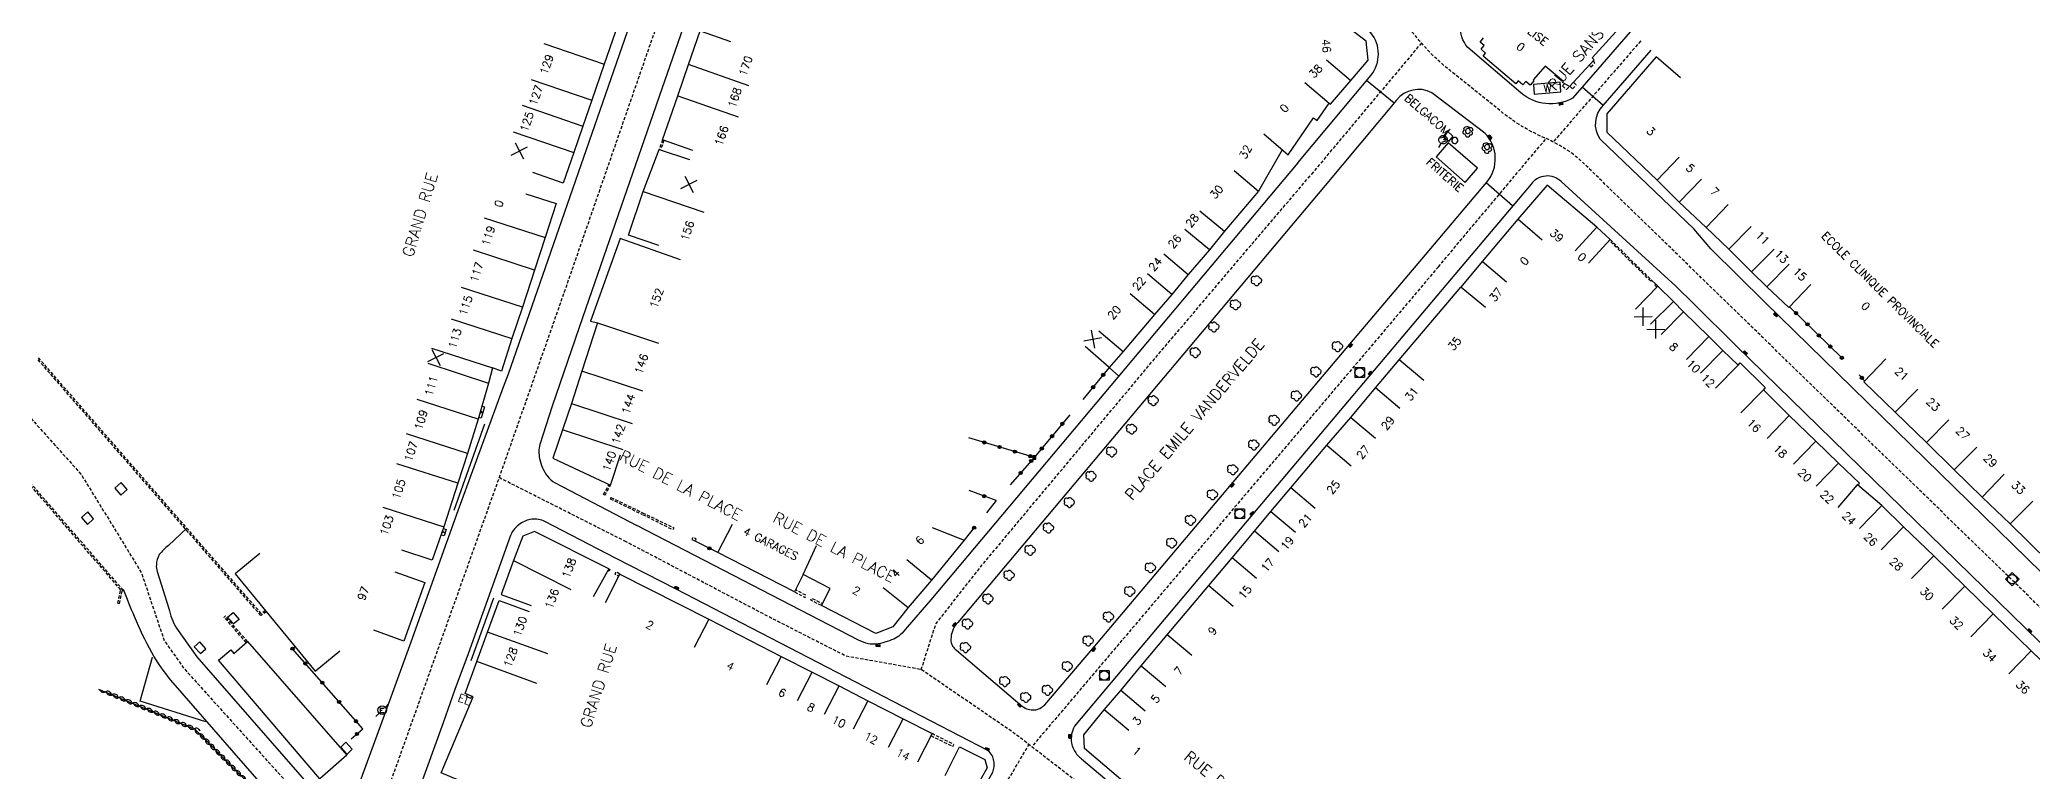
# Model space of a CAD drawing. Header units: millimetres. Extents: x 155999 to 157000, y 122000 to 123000.
# Drawn here: x 156388.5 to 156699.7, y 122606.3 to 122720.7 of the extents above; entities that cross this region are included whole.
import ezdxf
from ezdxf.enums import TextEntityAlignment as Align

# ---------------------------------------------------------------- set-up
doc = ezdxf.new("R2010")
doc.units = ezdxf.units.MM
doc.linetypes.add('DASHED', pattern=[0.75, 0.5, -0.25])
doc.layers.get('0').update_dxf_attribs({"linetype": 'CONTINUOUS'})
for name, color, linetype in [('W0001', 6, 'DASHED'), ('W0008', 7, 'CONTINUOUS'), ('W0017', 7, 'CONTINUOUS'), ('W0100', 7, 'CONTINUOUS'), ('W0112', 1, 'DASHED'), ('W0300', 7, 'CONTINUOUS'), ('W0310', 3, 'CONTINUOUS'), ('W0322', 7, 'CONTINUOUS'), ('W0330', 7, 'CONTINUOUS'), ('W0334', 7, 'CONTINUOUS'), ('W0400', 7, 'CONTINUOUS'), ('W0420', 7, 'CONTINUOUS'), ('W0471', 7, 'CONTINUOUS'), ('W0984', 7, 'CONTINUOUS'), ('W0989', 7, 'CONTINUOUS'), ('W0991', 7, 'CONTINUOUS'), ('W1102', 7, 'CONTINUOUS')]:
    doc.layers.add(name, color=color, linetype=linetype)
doc.styles.get("Standard").update_dxf_attribs({"font": 'romans.shx', "width": 0.85})

# ---------------------------------------------------------------- blocks, each defined once
blk = doc.blocks.new('T400')
for p, q in [((-0.15, 0.3), (0.15, 0.3)), ((-0.15, -0.25), (-0.15, 0.3)), ((-0.15, 0.15), (0.15, 0.15)), ((-0.15, 0), (0.15, 0)), ((0.15, 0.3), (0.15, -0.25)), ((-0.15, -0.15), (0.15, -0.15)), ((-0.15, -0.25), (-0.15, -0.3)), ((-0.15, -0.3), (0.15, -0.3)), ((0.15, -0.3), (0.15, -0.25))]:
    blk.add_line(p, q)
blk = doc.blocks.new('T420')
for p, q in [((0.75, 0.75), (-0.75, 0.75)), ((-0.75, 0.75), (-0.75, -0.75)), ((0.75, 0.75), (0.75, -0.75)), ((0.75, -0.75), (-0.75, -0.75))]:
    blk.add_line(p, q)
blk.add_ellipse((0, 0), major_axis=(-0.53, 0.53), ratio=1, start_param=3.926991, end_param=10.210176)
blk = doc.blocks.new('T300')
for p, q in [((-0.8, 0.51), (-0.86, 0.34)), ((-0.86, 0.34), (-0.86, 0.17)), ((-0.86, 0.17), (-0.74, 0.06)), ((-0.69, 0.63), (-0.8, 0.51)), ((-0.8, -0.06), (-0.74, 0.06)), ((-0.74, 0.06), (-0.69, 0.11)), ((-0.57, 0.69), (-0.69, 0.63)), ((-0.46, 0.69), (-0.57, 0.69)), ((-0.29, 0.63), (-0.46, 0.69)), ((-0.29, 0.63), (-0.17, 0.74)), ((-0.23, 0.57), (-0.29, 0.63)), ((-0.17, 0.74), (-0.06, 0.8)), ((-0.06, 0.8), (0.06, 0.8)), ((0.06, 0.8), (0.23, 0.74)), ((0.23, 0.74), (0.34, 0.63)), ((0.34, 0.63), (0.4, 0.51)), ((0.46, 0.46), (0.34, 0.46)), ((0.4, 0.51), (0.4, 0.46)), ((0.57, 0.4), (0.46, 0.46)), ((0.57, 0.4), (0.69, 0.29)), ((0.69, 0.29), (0.74, 0.17)), ((0.74, 0.06), (0.69, -0.17)), ((0.74, 0.17), (0.74, 0.06)), ((-0.8, -0.17), (-0.8, -0.06)), ((-0.8, -0.23), (-0.8, -0.17)), ((-0.74, -0.34), (-0.8, -0.23)), ((-0.69, -0.4), (-0.74, -0.34)), ((-0.51, -0.46), (-0.69, -0.4)), ((-0.4, -0.46), (-0.51, -0.46)), ((-0.4, -0.46), (-0.34, -0.46)), ((-0.34, -0.46), (-0.34, -0.4)), ((-0.34, -0.51), (-0.34, -0.46)), ((-0.29, -0.63), (-0.34, -0.51)), ((-0.17, -0.74), (-0.29, -0.63)), ((-0.06, -0.8), (-0.17, -0.74)), ((0.06, -0.8), (-0.06, -0.8)), ((0.17, -0.74), (0.06, -0.8)), ((0.23, -0.69), (0.17, -0.74)), ((0.29, -0.46), (0.23, -0.46)), ((0.29, -0.63), (0.23, -0.69)), ((0.46, -0.4), (0.29, -0.46)), ((0.34, -0.51), (0.29, -0.63)), ((0.34, -0.51), (0.34, -0.46)), ((0.57, -0.34), (0.46, -0.4)), ((0.63, -0.29), (0.57, -0.34)), ((0.69, -0.17), (0.63, -0.29))]:
    blk.add_line(p, q)
blk = doc.blocks.new('t322o')
at = {"color": 0, "linetype": 'Continuous'}
for radius in [0.25, 0.15]:
    blk.add_circle((0, 0), radius, dxfattribs=at)
blk = doc.blocks.new('t991o')
at = {"color": 0, "linetype": 'Continuous'}
for p, q in [((-1, 1), (1, -1)), ((-1, -1), (1, 1))]:
    blk.add_line(p, q, dxfattribs=at)
blk = doc.blocks.new('t330o')
at = {"color": 0, "linetype": 'Continuous'}
for p, q in [((0.25, -0.25), (-0.25, 0.25)), ((-0.25, -0.25), (0.25, 0.25)), ((-0.25, 0.25), (-0.25, -0.25)), ((0.25, 0.25), (-0.25, 0.25)), ((0.25, -0.25), (0.25, 0.25)), ((-0.25, -0.25), (0.25, -0.25)), ((-0.25, -0.25), (-0.25, -0.25))]:
    blk.add_line(p, q, dxfattribs=at)
blk = doc.blocks.new('t310o')
at = {"color": 0, "linetype": 'Continuous'}
for centre, start, end in [((-0.5, 0.38), 216.8699, 323.1304), ((0.5, -0.37), 36.8699, 143.1303)]:
    blk.add_arc(centre, 0.625, start, end, dxfattribs=at)
blk = doc.blocks.new('T471')
for p, q in [((-0.333334, 0.333334), (-0.333334, -0.333334)), ((-0.333334, 0.333334), (0.333334, 0.333334)), ((-0.333334, 0), (0, 0)), ((0.500001, 0.500001), (1.000002, 1.000002)), ((-0.500001, -0.500001), (-1.000002, -1.000002)), ((-0.333334, -0.333334), (0.333334, -0.333334))]:
    blk.add_line(p, q)
blk.add_ellipse((0, 0), major_axis=(0.471405, 0.471405), ratio=1, start_param=5.4977871438, end_param=11.780972451)

msp = doc.modelspace()

# ---------------------------------------------------------------- linework, layer by layer
at = {"layer": 'W0001'}
msp.add_line((156480.11, 122642.19), (156460.25, 122652.24), dxfattribs=at)
at = {"layer": 'W0001', "flags": 128}
msp.add_lwpolyline([(157000, 122333.19), (156935.62, 122398.87), (156822.82, 122512.75), (156740.96, 122593.04), (156629.21, 122701.82, 0.081137), (156623.14, 122705.52, -0.062082), (156617.07, 122709.22), (156608.76, 122715.92, -0.05496), (156603.95, 122720.62, 0.055454), (156599.15, 122725.32), (156494.7, 122804.82), (156462.71, 122812.33)], format="xyb", dxfattribs=at)
for points in [[(156499.08, 122773.13), (156495.41, 122753.34), (156470.42, 122681.22), (156460.25, 122652.24), (156441.16, 122598.69), (156438.63, 122591.79), (156435.59, 122580.56), (156432.54, 122569.33), (156426.77, 122523.01), (156429.23, 122509.94), (156431.69, 122496.81), (156431.69, 122496.81)], [(156335.02, 122719.56), (156394.93, 122652.78), (156404.35, 122637.41), (156407.92, 122626.79), (156410.98, 122622.44), (156431.27, 122599.95), (156438.63, 122591.79), (156438.63, 122591.79)], [(156604.33, 122720.17), (156587.17, 122699.68)], [(156638.59, 122720.49), (156624.93, 122704.7)], [(156606.98, 122685.18), (156623.83, 122705.23)], [(156526.2, 122622.22), (156528.47, 122629.35), (156535.68, 122638.53), (156562.77, 122670.95), (156587.17, 122699.68)], [(156606.98, 122685.18), (156543.46, 122610.15)], [(156677.2, 122530.64), (156665.57, 122535.41), (156637.9, 122546.8), (156620.69, 122554.24), (156611.34, 122558), (156603.78, 122561.14), (156595.18, 122567.65), (156575.07, 122584.85), (156552.36, 122603.28), (156540.62, 122612.35), (156526.2, 122622.22), (156514.46, 122624.31), (156502.6, 122630.36), (156480.11, 122642.19)], [(156496.4, 122540.45), (156511.65, 122562.55), (156517.11, 122567.89), (156532.92, 122593.34), (156543.02, 122610.49)]]:
    msp.add_lwpolyline(points, dxfattribs=at)
at = {"layer": 'W0008'}
for p, q in [((156453.24, 122647.16), (156458.04, 122660.64)), ((156459.39, 122633.36), (156455.84, 122623.59))]:
    msp.add_line(p, q, dxfattribs=at)
for points in [[(156585.05, 122701.45), (156596.47, 122715.12, 0.350568), (156596.44, 122721.76), (156560.08, 122749.41), (156518.18, 122781.27, 0.471268), (156505.3, 122779.18), (156503.55, 122773.36)], [(156636.95, 122721.92), (156629.45, 122713.25), (156627.94, 122711.54, -0.309897), (156619.89, 122712.36), (156611.57, 122719.44, -0.333608), (156611.44, 122726.49), (156618.02, 122734.16), (156621.38, 122738.34)], [(156762.73, 122607.85), (156749.8, 122595.42, -0.365308), (156743.99, 122595.66), (156740.89, 122598.7), (156705.8, 122632.94), (156658.04, 122679.6), (156649.55, 122687.99), (156646.87, 122691.1), (156632.25, 122705.15, -0.352417), (156632.71, 122710.38), (156640.24, 122719.07)], [(156604.98, 122687.05), (156614.54, 122698.41, 0.386795), (156614.24, 122706.09), (156605.94, 122712.4, 0.366722), (156600.45, 122711.21), (156589.29, 122697.91)], [(156727.49, 122576.23), (156737.8, 122584.91, 0.375113), (156738.16, 122590.17), (156698.78, 122628.62), (156653.47, 122672.87), (156646.94, 122679.32), (156644.09, 122682.13), (156626.17, 122698.49, 0.459497), (156621.5, 122698.1), (156608.97, 122683.31)]]:
    msp.add_lwpolyline(points, format="xyb", dxfattribs=at)
at = {"layer": 'W0008', "flags": 128}
for points in [[(156503.55, 122773.36, -0.0082), (156503.46, 122772.15), (156503.08, 122768.11, -0.0384), (156501.62, 122760.05, -0.0211), (156499.62, 122753.3), (156495.26, 122740.6), (156485.65, 122713.02), (156473.33, 122677.38), (156468.55, 122663.38), (156466.62, 122657.4, 0.1254), (156466.58, 122655.23, 0.1195), (156467.8, 122652.46, 0.1057), (156469.01, 122651.4), (156481.76, 122644.74), (156481.76, 122644.74)], [(156411.47, 122644.34), (156408.6, 122641.63, 0.0623), (156407.17, 122640.19, 0.1262), (156406.71, 122638.59, 0.0897), (156406.82, 122637.57), (156408.65, 122631.78, 0.0767), (156409.84, 122628.72), (156413.02, 122624.22), (156431.98, 122602.5, 0.0667), (156433.41, 122601.05, 0.153), (156435.05, 122600.57, 0.1406), (156436.55, 122601.08, 0.1558), (156437.76, 122602.6), (156442.55, 122615.68), (156446.49, 122626.56), (156453.88, 122647.08), (156460.96, 122666.41), (156461.72, 122668.44), (156467.52, 122685.06), (156487.16, 122741.84)], [(156585.05, 122701.45), (156527.72, 122633.13), (156524.01, 122628.84, -0.054732), (156522.91, 122627.64, -0.074935), (156521.91, 122626.99, -0.036377), (156520.52, 122626.49, -0.037716), (156519.13, 122626.2, -0.086633), (156517.95, 122626.26, -0.061173), (156516.39, 122626.81), (156481.76, 122644.74)], [(156589.29, 122697.91), (156531.93, 122629.6, 0.032624), (156531.57, 122629.19, 0.041243), (156531.34, 122628.84, 0.076946), (156530.89, 122627.58, 0.088253), (156530.88, 122626.41, 0.111706), (156531.08, 122625.9, 0.070841), (156531.68, 122625.26), (156542.01, 122616.47, 0.095742), (156542.89, 122616.02, 0.095742), (156543.87, 122615.92, 0.087343), (156544.74, 122616.16, 0.087343), (156545.48, 122616.69), (156552.98, 122625.51), (156574.67, 122651.21), (156593.17, 122673.07), (156604.98, 122687.05)], [(156608.97, 122683.31), (156577.96, 122646.48), (156550.34, 122613.63, 0.085893), (156549.77, 122612.45, 0.085893), (156549.64, 122611.14, 0.109862), (156550.12, 122609.54, 0.109862), (156551.23, 122608.29), (156563.77, 122597.69)], [(156478.45, 122639.64), (156467.42, 122645.37, 0.1483), (156465.36, 122645.73, 0.1207), (156463.56, 122645.02, 0.1554), (156462.05, 122643.2), (156455.4, 122624.69), (156453.34, 122619.1), (156451.51, 122613.89), (156446.09, 122598.92, 0.1365), (156445.99, 122596.42, 0.1296), (156447.12, 122593.99), (156451.89, 122588.52), (156451.89, 122588.52)], [(156528.41, 122592.67), (156529.37, 122592.22), (156537.36, 122606.2, 0.072572), (156537.58, 122607.04, 0.072572), (156537.56, 122607.92, 0.076212), (156537.26, 122608.78, 0.13432), (156536.59, 122609.56), (156487.92, 122634.81), (156478.45, 122639.64)], [(156371.38, 122552.43), (156395.61, 122536.49), (156413.89, 122524.54, 0.088), (156416.81, 122523.16, 0.1667), (156419.93, 122523.42, 0.1161), (156421.55, 122524.71, 0.1342), (156422.36, 122526.56), (156424.68, 122544.62), (156426.64, 122560.27, -0.007), (156427.66, 122568.24, -0.0149), (156428.88, 122574.73, -0.0192), (156431.12, 122583.6, -0.0102), (156433.54, 122591.01, 0.0287), (156433.53, 122592.47, 0.1328), (156432.42, 122595.55, 0.0615), (156430.56, 122597.39), (156425.58, 122601.49), (156408.99, 122620.58, -0.0488), (156406, 122624.87, -0.0306), (156403.28, 122630.52, -0.0056), (156401.58, 122634.74), (156401.58, 122634.74)]]:
    msp.add_lwpolyline(points, format="xyb", dxfattribs=at)
msp.add_lwpolyline([(156414.42, 122614.07), (156404.16, 122617.28), (156406.09, 122624.16), (156406.09, 122624.16)], dxfattribs=at)
at = {"layer": 'W0017', "flags": 128}
msp.add_lwpolyline([(156555.57, 122669.42), (156557.05, 122668.08)], dxfattribs=at)
at = {"layer": 'W0100'}
for p, q in [((156457.33, 122662.52), (156457.59, 122662.61)), ((156457.71, 122662.41), (156457.33, 122662.52)), ((156457.33, 122662.52), (156457.5, 122662.31)), ((156451.35, 122643.79), (156451.58, 122643.84)), ((156451.82, 122643.62), (156451.35, 122643.79)), ((156451.35, 122643.79), (156451.5, 122643.6))]:
    msp.add_line(p, q, dxfattribs=at)
for points in [[(156583.52, 122702.7), (156587.49, 122708.46), (156588.07, 122708.06), (156589.92, 122710.75), (156590.15, 122710.59), (156593.31, 122714.28), (156596, 122717.47), (156595.7, 122720.46), (156586.31, 122727.59), (156580.8, 122731.71), (156575.06, 122736.1), (156570.11, 122739.91), (156565, 122743.83), (156559.58, 122747.89), (156555.6, 122750.93), (156551.74, 122753.89), (156547.1, 122757.37), (156544.1, 122753.37)], [(156635.81, 122723.09), (156630.99, 122717.83), (156631.3, 122717.54), (156627.48, 122713.37), (156626.4, 122713.98), (156626.55, 122714.17), (156623.69, 122716.55), (156621.8, 122714.39), (156621.88, 122714.27), (156621.33, 122713.59), (156620.66, 122714.16), (156620.19, 122713.61), (156619.46, 122714.23), (156619.08, 122713.78), (156613.96, 122718.12), (156614.37, 122718.6), (156613.66, 122719.21), (156614.13, 122719.76), (156613.5, 122720.31), (156614.05, 122720.95)], [(156644.8, 122714.74), (156641.01, 122718.01), (156633.29, 122709.07), (156633.3, 122706.21), (156641.14, 122698.71), (156644.59, 122695.31), (156648.83, 122691.3), (156652.27, 122694.93)], [(156630.43, 122685.76), (156633.81, 122689.45), (156631.73, 122691.36), (156623.99, 122697.96), (156619.39, 122692.61), (156613.81, 122686.03), (156610.48, 122682.01)], [(156655.87, 122691.46), (156652.34, 122687.92), (156655.9, 122684.38), (156658.3, 122682.03), (156661.72, 122678.8), (156665.15, 122682.43)], [(156650.28, 122666.22), (156653.8, 122669.78), (156651.43, 122672.12), (156649.24, 122674.27), (156645.27, 122678.15), (156643.7, 122679.74), (156641.27, 122682.14), (156637.76, 122678.57)], [(156736.82, 122612.41), (156733.31, 122608.84), (156729.72, 122612.38), (156726.21, 122615.84), (156722.08, 122619.85), (156717.81, 122623.97), (156714.12, 122627.58), (156708.18, 122633.39), (156702.35, 122639.04), (156696.33, 122644.98), (156691.92, 122649.16), (156687.58, 122653.42), (156683.24, 122657.7), (156678.36, 122662.47), (156673.43, 122667.22), (156676.89, 122670.82)], [(156710.99, 122607.05), (156714.49, 122610.62), (156708.87, 122616.12), (156703.94, 122620.95), (156699.57, 122625.16), (156693.65, 122630.92), (156689.21, 122635.26), (156684.38, 122640.01), (156679.64, 122644.56), (156676.25, 122647.87), (156672.48, 122651.1), (156672.76, 122651.35), (156669.48, 122654.51), (156665.93, 122657.93), (156661.81, 122661.93), (156657.75, 122665.93), (156654.24, 122662.37)], [(156455.26, 122618.34), (156455.13, 122618.02), (156455.84, 122617.73), (156455.97, 122618.04)]]:
    msp.add_lwpolyline(points, dxfattribs=at)
at = {"layer": 'W0100', "flags": 128}
for points in [[(156476.64, 122732.12), (156481.36, 122730.49), (156479.85, 122726.01), (156478.4, 122721.82), (156476.69, 122716.85), (156474.73, 122711.21), (156473.33, 122707.17), (156471.92, 122703.04), (156470.25, 122698.27), (156465.52, 122699.9), (156465.52, 122699.9)], [(156490.49, 122703.38), (156485.77, 122705.03), (156488.19, 122711.92), (156489.82, 122716.78), (156491.68, 122722.05), (156496.4, 122720.4), (156496.4, 122720.4)], [(156485.19, 122688.53), (156480.46, 122690.14), (156482.77, 122696.95), (156485.24, 122703.52), (156485.24, 122703.52), (156490, 122701.97)], [(156582.59, 122703.49), (156578.89, 122696.99), (156573.59, 122690.74), (156571.24, 122687.82), (156567.9, 122683.97), (156565.35, 122680.87), (156562.63, 122677.72), (156557.74, 122671.93), (156555.57, 122669.42), (156551.79, 122672.7)], [(156464.42, 122696.61), (156464.42, 122696.61), (156469.17, 122695.06), (156467.43, 122689.76), (156465.77, 122684.68), (156463.9, 122678.85), (156462.25, 122673.97), (156460.64, 122668.87), (156459.2, 122669.39), (156458.62, 122667.01), (156457, 122661.39), (156455.31, 122656.02), (156453.79, 122651.35), (156451.62, 122644.56), (156449.8, 122639.35), (156445.03, 122640.87), (156445.03, 122640.87)], [(156488.59, 122686.25), (156479.18, 122689.63), (156474.53, 122676.67), (156475.64, 122676.4), (156473.18, 122668.88), (156471.55, 122663.83), (156470.14, 122659.7), (156468.66, 122655.28), (156477.66, 122651.05), (156479.23, 122655.79), (156479.23, 122655.79)], [(156574.22, 122597.23), (156570.96, 122593.44), (156565.81, 122597.87), (156561.58, 122601.46), (156551.69, 122609.9), (156551.58, 122612.03), (156554.78, 122615.91), (156557.36, 122618.96), (156560.57, 122622.79), (156564.63, 122627.65), (156571.12, 122635.35), (156574.75, 122639.69), (156578.25, 122643.84), (156580.82, 122646.93), (156583.94, 122650.61), (156589.57, 122657.3), (156593.32, 122661.63), (156597.14, 122666.26), (156600.88, 122670.63), (156610.48, 122682.01)], [(156457.58, 122663.41), (156457.97, 122663.3), (156457.45, 122661.52), (156457.07, 122661.64), (156457.07, 122661.64)], [(156400.23, 122650.59), (156401.17, 122649.51), (156402.14, 122650.37), (156401.2, 122651.45), (156400.23, 122650.59), (156400.23, 122650.59)], [(156395.93, 122644.91), (156396.88, 122645.79), (156395.98, 122646.87), (156395.03, 122645.99), (156395.93, 122644.91), (156395.93, 122644.91)], [(156451.53, 122644.29), (156451.98, 122644.13), (156451.65, 122643.12), (156451.17, 122643.29), (156451.17, 122643.29)], [(156477.41, 122637.95), (156465.79, 122643.83), (156463.96, 122643.09), (156462.52, 122639.25), (156460.57, 122633.98), (156465.26, 122632.24), (156465.26, 122632.24)], [(156524.18, 122631.94), (156521.76, 122628.88), (156519.11, 122627.88), (156510.59, 122632.24), (156511.96, 122634.91), (156507.75, 122637.07), (156506.41, 122634.37), (156494.41, 122640.52), (156496.69, 122644.97)], [(156527.91, 122644.42), (156532.9, 122642.45), (156527.79, 122636.18), (156524.18, 122631.92)], [(156422.88, 122640.38), (156419.01, 122637.21), (156431.52, 122621.99), (156435.39, 122625.16), (156435.39, 122625.16)], [(156443.95, 122637.52), (156448.66, 122635.82), (156445.36, 122626.68), (156440.66, 122628.37), (156440.66, 122628.37)], [(156477.41, 122637.95), (156474.95, 122633.6)], [(156476.86, 122632.7), (156479.13, 122637.16), (156493, 122630.11), (156504.32, 122624.27), (156509.15, 122621.83), (156513.35, 122619.68), (156517.86, 122617.35), (156523.37, 122614.53), (156527.88, 122612.22), (156525.6, 122607.77)], [(156417.83, 122630.44), (156418.72, 122631.12), (156419.67, 122630.06), (156418.78, 122629.38), (156417.83, 122630.44), (156417.83, 122630.44)], [(156467.08, 122599.38), (156467.08, 122599.38), (156451.19, 122606.1), (156456.18, 122617.95), (156454.94, 122618.47), (156456.75, 122623.5), (156458.43, 122628.05), (156460.24, 122633.01), (156464.93, 122631.28), (156464.93, 122631.28)], [(156412.63, 122625.8), (156413.59, 122624.73), (156414.46, 122625.47), (156413.5, 122626.55), (156412.63, 122625.8), (156412.63, 122625.8)], [(156436.48, 122608.83), (156432.22, 122605.14), (156416.41, 122623.69), (156418.34, 122625.32), (156418.83, 122624.74), (156420.95, 122626.6), (156436.48, 122608.83), (156436.48, 122608.83)], [(156436.49, 122609.02), (156437.29, 122609.76), (156436.33, 122610.86), (156435.53, 122610.11), (156436.49, 122609.02), (156436.49, 122609.02)], [(156529.95, 122605.67), (156532.19, 122610.14), (156536.15, 122608.15), (156536.48, 122606.87), (156532.93, 122600.61), (156530.5, 122596.35), (156528.41, 122592.67), (156513.65, 122569.91)]]:
    msp.add_lwpolyline(points, dxfattribs=at)
at = {"layer": 'W0100'}
for points in [[(156621.96, 122712.19), (156626.13, 122712.54), (156626.01, 122714.04), (156621.84, 122713.69)], [(156609.24, 122705.62), (156608.58, 122704.77), (156607.75, 122705.51), (156608.42, 122706.36)], [(156606.62, 122702.36), (156611.18, 122698.36), (156613.09, 122700.58), (156608.53, 122704.58)]]:
    msp.add_lwpolyline(points, close=True, dxfattribs=at)
msp.add_lwpolyline([(156609.49, 122705.4, 8.004683), (156609.72, 122705.37, 0.124927)], format="xyb", close=True, dxfattribs=at)
at = {"layer": 'W0112'}
for p, q in [((156485.77, 122705.03), (156485.24, 122703.52)), ((156486.01, 122704.95), (156485.48, 122703.45)), ((156401.14, 122634.7), (156368.78, 122672.16)), ((156401.53, 122634.63), (156368.97, 122672.32)), ((156423.08, 122630.99), (156388.32, 122670.93)), ((156423.04, 122630.66), (156388.14, 122670.76)), ((156476.58, 122649.58), (156477.44, 122651.15)), ((156476.8, 122649.46), (156476.58, 122649.58)), ((156476.8, 122649.46), (156477.66, 122651.05)), ((156477.72, 122649.14), (156477.61, 122648.92)), ((156477.72, 122649.14), (156482.65, 122646.74)), ((156477.61, 122648.92), (156482.54, 122646.52)), ((156400.71, 122632.6), (156401.14, 122634.7)), ((156400.96, 122632.55), (156401.36, 122634.54)), ((156401.36, 122634.54), (156401.53, 122634.63)), ((156400.71, 122632.6), (156400.96, 122632.55)), ((156417.48, 122630.56), (156417.29, 122630.4)), ((156420.76, 122626.43), (156417.29, 122630.4)), ((156420.95, 122626.6), (156417.48, 122630.56)), ((156423.91, 122631.26), (156423.04, 122630.66)), ((156423.75, 122631.45), (156423.08, 122630.99))]:
    msp.add_line(p, q, dxfattribs=at)
for points in [[(156630.53, 122716.7), (156630.86, 122716.4), (156631.42, 122717.04), (156631.11, 122717.33)], [(156626.71, 122713.8), (156626.39, 122713.45), (156627.02, 122712.89), (156627.46, 122713.38)], [(156627.51, 122713.4), (156627.96, 122712.98), (156628.5, 122713.63), (156628.08, 122714.02)], [(156633.81, 122689.45), (156640.3, 122683.07), (156640.16, 122682.92), (156633.67, 122689.31)], [(156641.27, 122682.14), (156640.96, 122682.45), (156640.82, 122682.3), (156641.13, 122681.99)]]:
    msp.add_lwpolyline(points, dxfattribs=at)
at = {"layer": 'W0112', "flags": 128}
for points in [[(156482.65, 122646.74), (156487.53, 122644.39), (156487.37, 122644.07), (156482.54, 122646.52)], [(156477.41, 122637.95), (156477.57, 122637.87), (156477.43, 122637.62), (156477.27, 122637.7)], [(156479.13, 122637.16), (156478.5, 122637.5), (156478.33, 122637.19), (156478.97, 122636.84)], [(156506.41, 122634.37), (156508.04, 122633.51), (156508.21, 122633.82), (156506.57, 122634.69)], [(156510.59, 122632.24), (156508.96, 122633.05), (156509.11, 122633.37), (156510.75, 122632.56)], [(156527.72, 122611.9), (156531.15, 122610.2), (156531.31, 122610.51), (156527.88, 122612.22), (156527.72, 122611.9)]]:
    msp.add_lwpolyline(points, dxfattribs=at)
msp.add_lwpolyline([(156490.38, 122642.55), (156490.89, 122642.3), (156491.05, 122642.61), (156490.54, 122642.87)], close=True, dxfattribs=at)
at = {"layer": 'W0310', "flags": 128}
msp.add_lwpolyline([(156397.69, 122619.18), (156412.7, 122612.93), (156426.56, 122598.95), (156426.56, 122598.95)], dxfattribs=at)
at = {"layer": 'W0322'}
msp.add_line((156428.39, 122625.81), (156427.98, 122625.48), dxfattribs=at)
for points in [[(156670.01, 122670.96), (156661.83, 122678.92)], [(156673.57, 122667.37), (156672.73, 122668.27)]]:
    msp.add_lwpolyline(points, dxfattribs=at)
at = {"layer": 'W0322', "flags": 128}
for points in [[(156555.57, 122669.42), (156551.45, 122664.43)], [(156549.43, 122662.06), (156543.86, 122655.37), (156543.23, 122655.57), (156533.65, 122658.46)], [(156543.86, 122655.38), (156540.07, 122651.08)], [(156537.89, 122648.65), (156533.68, 122650.19)], [(156537.9, 122648.64), (156536.39, 122646.71)], [(156534.48, 122644.42), (156532.9, 122642.45)], [(156494.41, 122640.52), (156490.89, 122642.3)], [(156437.14, 122611.39), (156438.96, 122612.94), (156427.98, 122625.48), (156427.98, 122625.48)]]:
    msp.add_lwpolyline(points, dxfattribs=at)
at = {"layer": 'W0334'}
for points in [[(156600.09, 122710.77), (156595.77, 122714.28)], [(156632.71, 122710.38), (156629.45, 122713.25)], [(156618.57, 122694.73), (156614.44, 122698.3)], [(156648.83, 122691.3), (156652.34, 122687.92)], [(156640.96, 122682.45), (156640.3, 122683.07)], [(156653.8, 122669.78), (156654.14, 122670.17), (156658.06, 122666.34), (156657.75, 122665.93)]]:
    msp.add_lwpolyline(points, dxfattribs=at)
for points in [[(156611.47, 122706.77, 7.618544), (156611.67, 122706.79, 0.131259)], [(156614.74, 122704.26, 5.368893), (156614.95, 122704.07, 0.186258)]]:
    msp.add_lwpolyline(points, format="xyb", close=True, dxfattribs=at)
at = {"layer": 'W1102'}
for p, q in [((156467.23, 122720.11), (156476.69, 122716.85)), ((156465.28, 122714.47), (156474.73, 122711.21)), ((156499.26, 122713.48), (156489.82, 122716.78)), ((156589.51, 122717.54), (156593.31, 122714.28)), ((156488.19, 122711.92), (156497.62, 122708.62)), ((156586.12, 122714), (156589.92, 122710.75)), ((156463.87, 122710.43), (156473.33, 122707.17)), ((156462.46, 122706.3), (156471.92, 122703.04)), ((156579.72, 122705.95), (156583.52, 122702.7)), ((156644.6, 122702.33), (156641.14, 122698.71)), ((156575.07, 122700.22), (156578.89, 122696.99)), ((156648.1, 122698.87), (156644.59, 122695.31)), ((156482.77, 122696.95), (156492.24, 122693.74)), ((156457.93, 122692.86), (156467.43, 122689.76)), ((156569.74, 122693.93), (156573.59, 122690.74)), ((156571.24, 122687.82), (156567.4, 122691.03)), ((156623.18, 122689.35), (156619.39, 122692.61)), ((156628.35, 122687.67), (156631.73, 122691.36)), ((156465.77, 122684.68), (156456.26, 122687.78)), ((156564.08, 122687.19), (156567.9, 122683.97)), ((156659.42, 122687.92), (156655.9, 122684.38)), ((156565.35, 122680.87), (156561.53, 122684.1)), ((156617.62, 122682.79), (156613.81, 122686.03)), ((156661.79, 122685.61), (156658.3, 122682.03)), ((156463.9, 122678.85), (156454.4, 122681.95)), ((156562.63, 122677.72), (156558.82, 122680.96)), ((156614.33, 122678.82), (156610.48, 122682.01)), ((156640.14, 122676.23), (156643.7, 122679.74)), ((156641.77, 122674.58), (156645.27, 122678.15)), ((156452.75, 122677.07), (156462.25, 122673.97)), ((156475.64, 122676.4), (156485.13, 122673.27)), ((156553.95, 122675.18), (156557.74, 122671.93)), ((156645.74, 122670.7), (156649.24, 122674.27)), ((156449.69, 122672.48), (156459.2, 122669.39)), ((156647.91, 122668.56), (156651.43, 122672.12)), ((156449.11, 122670.11), (156458.62, 122667.01)), ((156482.68, 122665.74), (156473.18, 122668.88)), ((156604.7, 122667.4), (156600.88, 122670.63)), ((156600.97, 122663.04), (156597.14, 122666.26)), ((156681.86, 122666.05), (156678.36, 122662.47)), ((156457, 122661.39), (156447.47, 122664.43)), ((156471.55, 122663.83), (156481.05, 122660.69)), ((156593.32, 122661.63), (156597.14, 122658.4)), ((156658.33, 122658.34), (156661.81, 122661.93)), ((156455.31, 122656.02), (156445.79, 122659.06)), ((156479.64, 122656.56), (156470.14, 122659.7)), ((156686.75, 122661.26), (156683.24, 122657.7)), ((156589.57, 122657.3), (156593.38, 122654.06)), ((156662.46, 122654.34), (156665.93, 122657.93)), ((156691.08, 122656.99), (156687.58, 122653.42)), ((156453.79, 122651.35), (156444.26, 122654.39)), ((156666, 122650.89), (156669.48, 122654.51)), ((156695.36, 122652.78), (156691.92, 122649.16)), ((156587.76, 122647.39), (156583.94, 122650.61)), ((156669.43, 122647.54), (156672.48, 122651.1)), ((156442.09, 122647.6), (156451.62, 122644.56)), ((156580.82, 122646.93), (156584.66, 122643.72)), ((156672.75, 122644.28), (156676.25, 122647.87)), ((156699.84, 122648.54), (156696.33, 122644.98)), ((156582.08, 122640.62), (156578.25, 122643.84)), ((156676.17, 122640.96), (156679.64, 122644.56)), ((156507.75, 122637.07), (156509.86, 122641.6)), ((156680.87, 122636.44), (156684.38, 122640.01)), ((156462.52, 122639.25), (156471.44, 122634.73)), ((156527.79, 122636.18), (156523.94, 122639.38)), ((156578.58, 122636.48), (156574.75, 122639.69)), ((156520.26, 122635.04), (156524.18, 122631.94)), ((156571.12, 122635.35), (156574.95, 122632.14)), ((156685.71, 122631.69), (156689.21, 122635.26)), ((156690.16, 122627.33), (156693.65, 122630.92)), ((156467.84, 122624.66), (156458.43, 122628.05)), ((156493, 122630.11), (156490.72, 122625.66)), ((156568.46, 122624.44), (156564.63, 122627.65)), ((156504.32, 122624.27), (156502.04, 122619.82)), ((156696.1, 122621.56), (156699.57, 122625.16)), ((156466.12, 122620.02), (156456.75, 122623.5)), ((156506.89, 122617.37), (156509.15, 122621.83)), ((156560.57, 122622.79), (156564.4, 122619.58)), ((156511.07, 122615.23), (156513.35, 122619.68)), ((156561.18, 122615.74), (156557.36, 122618.96)), ((156517.86, 122617.35), (156515.58, 122612.9)), ((156558.61, 122612.71), (156554.78, 122615.91)), ((156521.09, 122610.08), (156523.37, 122614.53))]:
    msp.add_line(p, q, dxfattribs=at)

# ---------------------------------------------------------------- block references
at = {"layer": 'W0300', "rotation": 118.009765801263}
for p in [(156611.6, 122706.42), (156614.59, 122703.88)]:
    msp.add_blockref('T300', p, dxfattribs=at)
at = {"layer": 'W0300'}
for p in [(156578.59, 122682.99), (156575.33, 122679.23), (156571.94, 122675.76), (156569.04, 122671.77), (156591.26, 122672.7), (156587.89, 122668.75), (156562.48, 122664.24), (156584.84, 122665), (156581.37, 122661.19), (156559.09, 122659.8), (156555.98, 122656.25), (156578.17, 122657.32), (156552.75, 122652.42), (156574.9, 122653.45), (156549.36, 122648.33), (156571.73, 122649.54), (156568.3, 122645.54), (156546.1, 122644.34), (156543.25, 122640.86), (156565.35, 122641.98), (156539.96, 122636.94), (156562.03, 122638.12), (156536.65, 122633.26), (156558.8, 122634.42), (156555.49, 122630.45), (156533.46, 122629.34), (156552.31, 122626.68), (156533.13, 122625.66), (156539.27, 122620.35), (156549.05, 122622.7), (156542.55, 122617.86), (156545.94, 122618.98)]:
    msp.add_blockref('T300', p, dxfattribs=at)
at = {"layer": 'W0310'}
for p, rotation in [((156398.76, 122618.74), 337.3856651191984), ((156399.82, 122618.29), 337.3856651191984), ((156400.89, 122617.85), 337.3856651191984), ((156401.96, 122617.41), 337.3856651191984), ((156403.02, 122616.96), 337.3856651191984), ((156404.09, 122616.52), 337.3856651191984), ((156405.16, 122616.07), 337.3856651191984), ((156406.22, 122615.63), 337.3856651191984), ((156407.29, 122615.19), 337.3856651191984), ((156408.35, 122614.74), 337.3856651191984), ((156409.42, 122614.3), 337.3856651191984), ((156410.49, 122613.85), 337.3856651191984), ((156411.55, 122613.41), 337.3856651191984), ((156412.62, 122612.96), 337.3856651191984), ((156413.45, 122612.17), 314.7674312815008), ((156414.27, 122611.35), 314.7674312815008), ((156415.08, 122610.53), 314.7674312815008), ((156415.89, 122609.71), 314.7674312815008), ((156416.71, 122608.89), 314.7674312815008), ((156417.52, 122608.07), 314.7674312815008), ((156418.33, 122607.25), 314.7674312815008), ((156419.15, 122606.43), 314.7674312815008), ((156419.96, 122605.61), 314.7674312815008)]:
    msp.add_blockref('t310o', p, dxfattribs=dict(at, rotation=rotation))
at = {"layer": 'W0322'}
for p, rotation in [((156662.85, 122677.94), 135.775656191994), ((156664.64, 122676.19), 135.775656191994), ((156666.43, 122674.45), 135.775656191994), ((156668.22, 122672.71), 135.775656191994), ((156670.01, 122670.96), 135.775656191994), ((156554.63, 122668.29), 230.5367838369983), ((156673.15, 122667.82), 133.190632218457), ((156553.04, 122666.36), 230.5367838369983), ((156546.64, 122658.71), 230.1731040132833), ((156548.24, 122660.63), 230.1731040132833), ((156536.05, 122657.73), 163.1886278444635), ((156538.44, 122657.01), 163.1886278444635), ((156540.83, 122656.29), 163.1886278444635), ((156543.23, 122655.57), 163.1886278444872), ((156545.04, 122656.79), 230.1731040132833), ((156541.72, 122652.96), 228.5439153224187), ((156543.38, 122654.83), 228.5439153224187), ((156536.03, 122649.33), 159.8905735869932), ((156534.46, 122644.4), 231.2651801775446), ((156493.12, 122641.17), 153.1254663288926), ((156427.98, 122625.48), 131.2064061316452), ((156429.99, 122623.18), 131.2064061316452), ((156432.63, 122620.17), 131.2064061316452), ((156435.26, 122617.16), 131.2064061316452), ((156437.9, 122614.15), 131.2064061316452), ((156438.05, 122612.16), 131.2064061316452)]:
    msp.add_blockref('t322o', p, dxfattribs=dict(at, rotation=rotation))
at = {"layer": 'W0330'}
msp.add_blockref('t330o', (156543.86, 122655.37), dxfattribs=at)
at = {"layer": 'W0400'}
for p, rotation in [((156626.11, 122710.65), 281.871432353236), ((156615.04, 122705.43), 217.3910962848401), ((156659.67, 122677.67), 225.668458563322), ((156593.24, 122672.89), 318.7382377218462), ((156654.93, 122671.72), 225.668458563322), ((156596.35, 122668.54), 315.5243874071068), ((156574.77, 122651.06), 321.6872742092681), ((156577.86, 122646.61), 313.8086373956122), ((156488, 122634.99), 69.11212618877903), ((156531.39, 122629.21), 142.9128405466411), ((156699.37, 122628.3), 225.705656744183), ((156519.46, 122625.97), 88.40726141591351), ((156553.11, 122625.41), 324.03144936345), ((156541.53, 122616.67), 44.99094996339284), ((156549.39, 122611.78), 358.2550338592098), ((156536.52, 122609.79), 62.42874707142011)]:
    msp.add_blockref('T400', p, dxfattribs=dict(at, rotation=rotation))
at = {"layer": 'W0420'}
for p in [(156594.68, 122668.65), (156575.93, 122646.57), (156554.78, 122621.3)]:
    msp.add_blockref('T420', p, dxfattribs=at)
at = {"layer": 'W0420', "rotation": 135.68846995525}
msp.add_blockref('T420', (156696.63, 122636.35), dxfattribs=at)
at = {"layer": 'W0471', "rotation": 194.486452229826}
msp.add_blockref('T471', (156607.71, 122705.04), dxfattribs=at)
at = {"layer": 'W0471'}
msp.add_blockref('T471', (156441.98, 122615.87), dxfattribs=at)
at = {"layer": 'W0991'}
for p, rotation in [((156463.41, 122703.3), 342.2399291443692), ((156489.91, 122698.07), 342.2399291443692), ((156638.97, 122677.39), 45.43986848954012), ((156552.99, 122673.87), 325.4480144938637), ((156640.96, 122675.41), 44.63224827218855), ((156450.38, 122671.01), 341.8929558179391)]:
    msp.add_blockref('t991o', p, dxfattribs=dict(at, rotation=rotation))

# ---------------------------------------------------------------- texts
at = {"layer": 'W0984'}
for s, rotation, p in [('EGLISE', 321.7426, (156621.7, 122721.87)), ('BELGACOM', 318.7354, (156605.28, 122708.98)), ('W', 4.8143, (156624.05, 122713.1)), ('FRITERIE', 318.7354, (156608, 122699.55)), ('ECOLE CLINIQUE PROVINCIALE', 315.328, (156675.97, 122681.56)), ('EL', 340.5614, (156454.84, 122617.57))]:
    msp.add_text(s, height=1.25, rotation=rotation, dxfattribs=at).set_placement(p, align=Align.MIDDLE)
at = {"layer": 'W0989'}
for s, rotation, p in [('RUE SANS NOM', 49.1242, (156630.52, 122720.02)), ('GRAND RUE', 73.1654, (156447.88, 122693.31)), ('PLACE EMILE VANDERVELDE', 49.7228, (156568.88, 122661.33)), ('RUE DE LA PLACE', 332.7084, (156488.64, 122651.02)), ('RUE DE LA PLACE', 332.7084, (156512.63, 122641.35)), ('GRAND RUE', 72.2712, (156475.76, 122619.69)), ('RUE DE LA PLACE', 320.724, (156575.78, 122602.32))]:
    msp.add_text(s, height=1.75, rotation=rotation, dxfattribs=at).set_placement(p, align=Align.MIDDLE)
at = {"layer": 'W0991'}
for s, rotation, p in [('129', 70.8769, (156467.68, 122716.81)), ('170', 70.5559, (156498.77, 122716.58)), ('46', 275.7117, (156589.48, 122719.7)), ('0', 321.7426, (156619.85, 122719.55)), ('38', 46.2175, (156587.82, 122715.77)), ('127', 70.8463, (156466, 122711.98)), ('168', 71.3619, (156497.06, 122711.63)), ('125', 71.1286, (156464.58, 122707.85)), ('0', 51.4866, (156582.92, 122709.97)), ('166', 70.7055, (156495, 122705.67)), ('3', 316.2685, (156640.19, 122706.38)), ('32', 60.3539, (156576.84, 122703.15)), ('5', 315.4103, (156646.35, 122700.6)), ('30', 49.7298, (156572.32, 122696.89)), ('7', 316.5733, (156650.17, 122696.92)), ('0', 71.8137, (156460.23, 122695.06)), ('28', 49.7298, (156568.53, 122692.42)), ('119', 71.8378, (156458.57, 122690.03)), ('156', 71.27, (156489.66, 122690.81)), ('26', 49.7298, (156565.79, 122689.16)), ('39', 319.5314, (156625.48, 122690.07)), ('11', 315.1096, (156657.64, 122689.7)), ('24', 49.7298, (156562.77, 122685.6)), ('0', 49.6814, (156620.42, 122686.09)), ('0', 317.472, (156629.42, 122686.69)), ('13', 315.741, (156660.58, 122686.79)), ('117', 72.2708, (156456.74, 122684.35)), ('22', 49.7298, (156560.2, 122682.56)), ('15', 316.5569, (156663.46, 122684.03)), ('115', 71.3219, (156455.03, 122679.14)), ('152', 70.2319, (156484.85, 122680.28)), ('37', 50.341, (156615.98, 122680.82)), ('20', 49.7298, (156556.36, 122678.05)), ('0', 315.328, (156673.73, 122679.02)), ('113', 72.4232, (156453.34, 122673.99)), ('35', 50.1506, (156609.52, 122673.18)), ('146', 71.9303, (156482.49, 122670)), ('8', 315.6158, (156643.74, 122672.65)), ('111', 73.903, (156449.64, 122666.56)), ('10', 315.5047, (156646.83, 122669.63)), ('12', 315.3259, (156649.1, 122667.39)), ('21', 316.1188, (156679.37, 122668.44)), ('144', 72.1039, (156480.46, 122663.74)), ('31', 50.4332, (156602.8, 122665.31)), ('109', 72.5649, (156448.05, 122661.25)), ('29', 50.4332, (156599.09, 122660.76)), ('23', 315.6208, (156684.29, 122663.66)), ('142', 72.1039, (156478.89, 122659.01)), ('16', 315.3931, (156656.28, 122660.36)), ('27', 315.4027, (156688.91, 122659.13)), ('107', 71.9333, (156446.47, 122656.32)), ('140', 71.4865, (156477.46, 122654.79)), ('27', 49.1256, (156595.23, 122656.19)), ('18', 315.9295, (156660.39, 122656.35)), ('29', 315.5068, (156693.24, 122654.87)), ('20', 315.701, (156664.23, 122652.61)), ('105', 72.2276, (156444.56, 122650.42)), ('25', 49.8763, (156590.58, 122650.74)), ('22', 315.701, (156667.71, 122649.21)), ('33', 316.5331, (156697.6, 122650.66)), ('103', 70.7088, (156442.69, 122644.76)), ('21', 49.7786, (156586.2, 122645.54)), ('24', 315.701, (156671.15, 122645.86)), ('4 GARAGES', 333.4444, (156502.69, 122641.89)), ('6', 45.0171, (156525.98, 122642.43)), ('19', 49.7927, (156583.38, 122641.98)), ('26', 315.6969, (156674.52, 122642.57)), ('138', 69.476, (156471.17, 122638.09)), ('4', 45.0171, (156522.17, 122637.28)), ('17', 49.7927, (156580.32, 122638.54)), ('28', 316.1317, (156678.53, 122638.7)), ('97', 70.1704, (156439.01, 122634.13)), ('136', 69.7584, (156468.5, 122633.3)), ('2', 333.4444, (156516.07, 122634.55)), ('15', 50.1484, (156576.77, 122634.32)), ('30', 315.503, (156683.3, 122634.06)), ('130', 70.019, (156463.52, 122628.98)), ('32', 315.6348, (156687.93, 122629.51)), ('2', 333.0726, (156483.8, 122629.18)), ('9', 49.8668, (156571.7, 122628.28)), ('128', 69.6582, (156462.05, 122624.15)), ('34', 315.8315, (156693.12, 122624.45)), ('4', 332.7042, (156496.37, 122622.75)), ('7', 50.1486, (156566.44, 122622.02)), ('6', 333.1488, (156504.48, 122618.59)), ('5', 49.9641, (156562.79, 122617.66)), ('36', 316.0423, (156698.28, 122619.47)), ('8', 332.9098, (156508.98, 122616.3)), ('10', 332.7165, (156513.32, 122614.07)), ('3', 49.7752, (156559.88, 122614.21)), ('12', 332.8812, (156518.34, 122611.49)), ('14', 332.86, (156523.34, 122608.93)), ('1', 319.2797, (156559.88, 122609.48))]:
    msp.add_text(s, height=1.25, rotation=rotation, dxfattribs=at).set_placement(p, align=Align.MIDDLE)

doc.saveas('drawing.dxf')
